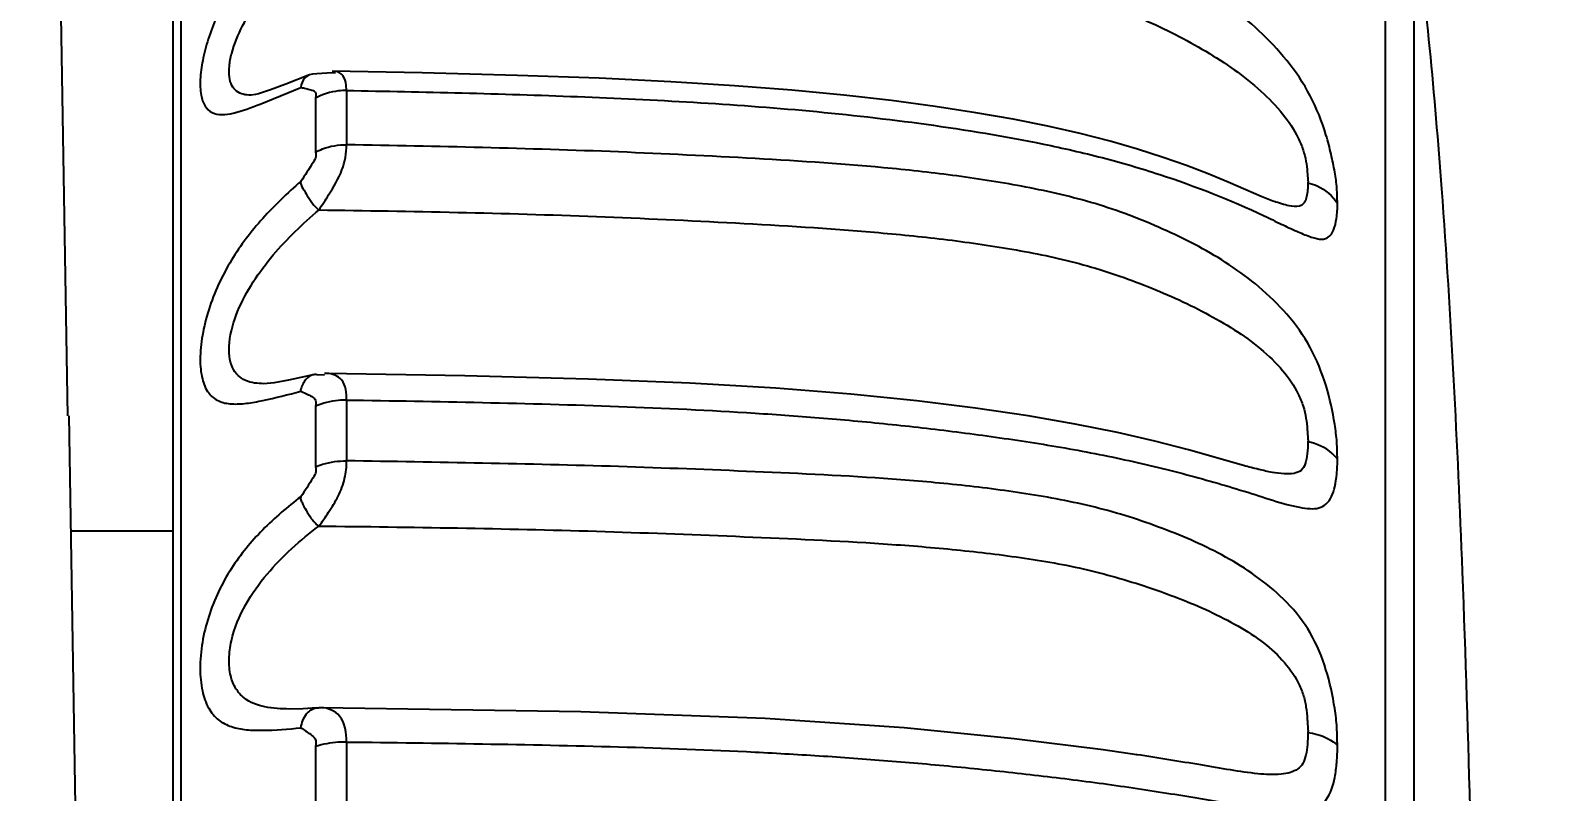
# Model space of a CAD drawing. Header units: millimetres. Extents: x 7426 to 8300, y 123 to 421.
# Drawn here: x 8018.416 to 8020.738, y 216.956 to 218.113 of the extents above; entities that cross this region are included whole.
import ezdxf

# ---------------------------------------------------------------- set-up
doc = ezdxf.new("R2010")
doc.units = ezdxf.units.MM
doc.layers.add('20_ALL_FEATURES', color=7, linetype='Continuous')
doc.layers.add('多重引线', color=7, linetype='Continuous')
doc.styles.add('微软雅黑', font='msyh.ttc')
doc.dimstyles.new('尺寸标注_1_4比例', dxfattribs={"dimtxt": 2.1, "dimasz": 1.7, "dimexe": 0.5, "dimexo": 0.4, "dimgap": 0.5, "dimtad": 1, "dimdec": 1, "dimlfac": 4, "dimdsep": 46, "dimtxsty": '微软雅黑', "dimcen": 0.09, "dimadec": 0, "dimazin": 0, "dimtp": 0.01, "dimtm": 0.01, "dimtfac": 1, "dimtdec": 1, "dimtofl": 0, "dimtmove": 0, "dimatfit": 3, "dimfxl": 1, "dimtolj": 1, "dimarcsym": 0})

# ---------------------------------------------------------------- blocks, each defined once
blk = doc.blocks.new('*D892')
at = {"layer": 'Defpoints', "color": 0}
for p in [(8005.9013, 222.373), (8005.9013, 211.5275), (8034.5959, 211.5275)]:
    blk.add_point(p, dxfattribs=at)
at = {"layer": '多重引线', "color": 0, "lineweight": -2}
for p, q in [((8006.3013, 222.373), (8035.0959, 222.373)), ((8034.5959, 220.673), (8034.5959, 213.2275)), ((8006.3013, 211.5275), (8035.0959, 211.5275))]:
    blk.add_line(p, q, dxfattribs=at)
at = {"layer": '多重引线', "color": 0}
for points in [[(8034.8793, 220.673), (8034.3126, 220.673), (8034.5959, 222.373)], [(8034.3126, 213.2275), (8034.8793, 213.2275), (8034.5959, 211.5275)]]:
    blk.add_solid(points, dxfattribs=at)
at = {"layer": '多重引线', "color": 0, "insert": (8033.0107, 216.9502), "char_height": 2.1, "attachment_point": 5, "rotation": 90, "style": '微软雅黑'}
blk.add_mtext('\\A1;43.4', dxfattribs=at)

msp = doc.modelspace()

# ---------------------------------------------------------------- linework, layer by layer
at = {"layer": '20_ALL_FEATURES', "color": 7, "linetype": 'Continuous'}
for p, q in [((8018.6438, 219.0067), (8018.6441, 212.0882)), ((8018.6318, 218.9546), (8018.6318, 212.1403)), ((8020.4735, 218.5587), (8020.4735, 212.5362)), ((8018.4721, 217.5272), (8018.457, 218.4224)), ((8020.5171, 218.2985), (8020.5171, 212.7963)), ((8018.8441, 218.0466), (8018.8394, 218.0456)), ((8018.8787, 218.0486), (8018.8659, 218.0479)), ((8019.0104, 218.0486), (8018.8739, 218.0511)), ((8018.7646, 218.0011), (8018.8262, 218.0263)), ((8018.8957, 218.0216), (8018.8952, 218.0297)), ((8018.8957, 218.0216), (8018.8957, 217.9392)), ((8018.75, 218.0145), (8018.7499, 218.0145)), ((8018.8485, 218.0099), (8018.8485, 217.9278)), ((8020.3073, 217.8521), (8020.3064, 217.8524)), ((8018.8621, 217.5887), (8018.8504, 217.5897)), ((8018.8658, 217.5915), (8018.8622, 217.5913)), ((8018.77, 217.576), (8018.7698, 217.576)), ((8018.8485, 217.5416), (8018.8485, 217.4496)), ((8018.8957, 217.5511), (8018.8957, 217.4587)), ((8018.4973, 216.1336), (8018.4742, 217.5272)), ((8020.2584, 217.4516), (8020.1746, 217.4754)), ((8020.2584, 217.4516), (8020.258, 217.4518)), ((8018.6318, 217.3517), (8018.4756, 217.3517)), ((8018.809, 217.0815), (8018.8089, 217.0815)), ((8018.8503, 217.0832), (8018.8535, 217.0833)), ((8018.8575, 217.0835), (8018.8535, 217.0833)), ((8018.8485, 217.0243), (8018.8485, 216.9246)), ((8018.8957, 217.0313), (8018.8957, 216.9311)), ((8020.0962, 217.012), (8020.0949, 217.0122))]:
    msp.add_line(p, q, dxfattribs=at)
for points in [[(8018.8394, 218.0456), (8018.8032, 218.0314), (8018.7802, 218.0227), (8018.7616, 218.0167), (8018.7575, 218.0157)], [(8018.8659, 218.0479), (8018.8506, 218.0469), (8018.8441, 218.0466)], [(8020.3064, 217.8524), (8020.303, 217.8536), (8020.2852, 217.8607), (8020.2619, 217.8708), (8020.2347, 217.8825), (8020.2047, 217.8948), (8020.1718, 217.9074), (8020.136, 217.92), (8020.0973, 217.9325), (8020.0555, 217.9446), (8020.0101, 217.9563), (8019.9611, 217.9674), (8019.9083, 217.9779), (8019.8514, 217.9879), (8019.7899, 217.9974), (8019.7234, 218.0063), (8019.6511, 218.0145), (8019.572, 218.0221), (8019.485, 218.0289), (8019.3883, 218.035), (8019.2794, 218.0402), (8019.1552, 218.0447), (8019.0104, 218.0486)], [(8018.7575, 218.0157), (8018.7506, 218.0145), (8018.75, 218.0145)], [(8018.8444, 217.5894), (8018.8333, 217.5868), (8018.8074, 217.5811), (8018.7854, 217.5772), (8018.77, 217.576)], [(8020.1746, 217.4754), (8020.1236, 217.4886), (8020.0667, 217.5018), (8020.0027, 217.5146), (8019.9309, 217.5269), (8019.851, 217.5386), (8019.7619, 217.5497), (8019.6617, 217.5599), (8019.548, 217.569), (8019.4169, 217.5768), (8019.2627, 217.583), (8019.0753, 217.588), (8018.8658, 217.5915)], [(8018.8504, 217.0833), (8018.8295, 217.082), (8018.8091, 217.0815)], [(8020.0962, 217.012), (8020.045, 217.0194), (8019.9099, 217.0361), (8019.7425, 217.0527), (8019.5315, 217.0671), (8019.2513, 217.0774), (8018.8575, 217.0835)]]:
    msp.add_lwpolyline(points, dxfattribs=at)
msp.add_arc((8018.8481, 217.5735), 0.0163, 103.3886, 112.2691, dxfattribs=at)
for points, knots in [([(8020.4009, 217.85), (8020.4007, 217.8576), (8020.4005, 217.8736), (8020.397, 217.8986), (8020.3914, 217.9257), (8020.381, 217.9651), (8020.3617, 218.0148), (8020.3258, 218.0677), (8020.2834, 218.1125), (8020.2237, 218.1618), (8020.1424, 218.2094), (8020.041, 218.2546), (8019.9352, 218.2832), (8019.8298, 218.3034), (8019.6904, 218.3224), (8019.5167, 218.3364), (8019.2405, 218.3525), (8019.0335, 218.3581), (8018.8957, 218.3608)], [0, 0, 0, 0, 0.013232, 0.027688, 0.043683, 0.061262, 0.098411, 0.135397, 0.171336, 0.205113, 0.26938, 0.33403, 0.397093, 0.458958, 0.52007, 0.640959, 0.761033, 1, 1, 1, 1]), ([(8018.8261, 218.305), (8018.8083, 218.2884), (8018.7747, 218.2541), (8018.7307, 218.1969), (8018.7019, 218.1445), (8018.685, 218.1005), (8018.6767, 218.0688), (8018.6727, 218.0402), (8018.6735, 218.0165), (8018.679, 217.9981), (8018.691, 217.9866), (8018.7071, 217.9842), (8018.7321, 217.9883), (8018.7512, 217.9958), (8018.7646, 218.0011)], [0, 0, 0, 0, 0.163937, 0.32206, 0.484324, 0.563876, 0.638587, 0.704287, 0.757271, 0.797724, 0.830044, 0.863164, 0.902634, 1, 1, 1, 1]), ([(8020.6176, 215.5474), (8020.6176, 215.8731), (8020.6144, 216.454), (8020.5963, 217.2291), (8020.5667, 217.8209), (8020.5358, 218.1569), (8020.5171, 218.2985)], [0, 0, 0, 0, 0.354691, 0.632751, 0.844411, 1, 1, 1, 1]), ([(8018.7499, 218.0145), (8018.7425, 218.0145), (8018.7304, 218.0169), (8018.7203, 218.0295), (8018.7169, 218.0431), (8018.7171, 218.0598), (8018.7224, 218.0865), (8018.737, 218.1212), (8018.7611, 218.1609), (8018.7985, 218.2103), (8018.831, 218.2434), (8018.8534, 218.2641)], [0, 0, 0, 0, 0.070391, 0.106145, 0.148859, 0.201845, 0.26473, 0.408291, 0.558783, 0.707764, 1, 1, 1, 1]), ([(8018.8534, 218.2641), (8018.9941, 218.262), (8019.2053, 218.257), (8019.4515, 218.2433), (8019.5923, 218.2331), (8019.6977, 218.2237), (8019.8026, 218.2111), (8019.9066, 218.1934), (8020.0093, 218.169), (8020.0915, 218.1375), (8020.1549, 218.1071), (8020.2159, 218.0738), (8020.2722, 218.0347), (8020.3179, 217.9881), (8020.3385, 217.9568), (8020.3491, 217.932), (8020.3534, 217.9145), (8020.355, 217.9004), (8020.3555, 217.8895), (8020.3565, 217.8841), (8020.3562, 217.8814)], [0, 0, 0, 0, 0.257732, 0.386959, 0.451686, 0.516307, 0.580781, 0.645153, 0.709477, 0.773765, 0.805995, 0.838149, 0.901158, 0.930582, 0.957291, 0.969206, 0.979929, 0.99005, 0.995157, 1, 1, 1, 1]), ([(8018.8359, 218.0436), (8018.8346, 218.0427), (8018.8295, 218.0382), (8018.8266, 218.0314), (8018.8262, 218.0263)], [0, 0, 0, 0, 0.237126, 1, 1, 1, 1]), ([(8018.8952, 218.0297), (8018.8946, 218.0348), (8018.8923, 218.0449), (8018.883, 218.0499), (8018.8787, 218.0507)], [0, 0, 0, 0, 0.542719, 1, 1, 1, 1]), ([(8018.8262, 218.0263), (8018.8287, 218.0258), (8018.8338, 218.0248), (8018.8408, 218.0228), (8018.8499, 218.0202), (8018.8493, 218.013), (8018.8485, 218.0099)], [0, 0, 0, 0, 0.238067, 0.476158, 0.707792, 1, 1, 1, 1]), ([(8018.8957, 218.0216), (8018.8915, 218.0217), (8018.8752, 218.0208), (8018.8589, 218.0161), (8018.8485, 218.0099)], [0, 0, 0, 0, 0.257857, 1, 1, 1, 1]), ([(8018.8957, 218.0216), (8019.0127, 218.0197), (8019.2473, 218.014), (8019.5412, 217.9982), (8019.7772, 217.9717), (8019.9255, 217.9473), (8020.0437, 217.9206), (8020.1567, 217.8873), (8020.2383, 217.8555), (8020.2897, 217.831)], [0, 0, 0, 0, 0.247771, 0.496983, 0.622995, 0.750661, 0.81519, 0.879481, 1, 1, 1, 1]), ([(8018.8485, 217.9278), (8018.8487, 217.9267), (8018.8493, 217.9246), (8018.8489, 217.9189), (8018.8402, 217.9051), (8018.8325, 217.8929), (8018.8261, 217.8834)], [0, 0, 0, 0, 0.062663, 0.132849, 0.323655, 1, 1, 1, 1]), ([(8018.8485, 217.9279), (8018.8519, 217.9298), (8018.8667, 217.9366), (8018.8833, 217.9394), (8018.8957, 217.9392)], [0, 0, 0, 0, 0.23588, 1, 1, 1, 1]), ([(8018.8534, 217.84), (8018.8587, 217.8475), (8018.8711, 217.8674), (8018.8905, 217.8986), (8018.8957, 217.9263), (8018.8957, 217.9392)], [0, 0, 0, 0, 0.249904, 0.645031, 1, 1, 1, 1]), ([(8020.4009, 217.4614), (8020.4007, 217.47), (8020.4005, 217.4876), (8020.3957, 217.525), (8020.3848, 217.574), (8020.3621, 217.6319), (8020.3259, 217.6822), (8020.2833, 217.7233), (8020.2233, 217.7679), (8020.1419, 217.8103), (8020.0405, 217.85), (8019.935, 217.8746), (8019.8297, 217.8916), (8019.6903, 217.9075), (8019.5167, 217.9186), (8019.2404, 217.9322), (8019.0335, 217.9368), (8018.8957, 217.9392)], [0, 0, 0, 0, 0.014872, 0.030705, 0.0656, 0.10234, 0.138089, 0.172652, 0.205309, 0.268106, 0.33192, 0.394711, 0.456579, 0.517829, 0.639186, 0.759822, 1, 1, 1, 1]), ([(8018.8261, 217.8834), (8018.8057, 217.8658), (8018.767, 217.8289), (8018.7177, 217.7642), (8018.6888, 217.7024), (8018.676, 217.6506), (8018.6722, 217.6151), (8018.6748, 217.5852), (8018.6838, 217.5619), (8018.7009, 217.5481), (8018.7217, 217.5444), (8018.7443, 217.5458), (8018.7796, 217.5525), (8018.8069, 217.5595), (8018.8262, 217.5644)], [0, 0, 0, 0, 0.155306, 0.307871, 0.467386, 0.54506, 0.614976, 0.672514, 0.717559, 0.754847, 0.793296, 0.836815, 0.885443, 1, 1, 1, 1]), ([(8018.8261, 217.8834), (8018.8248, 217.8799), (8018.8301, 217.8719), (8018.8359, 217.8615), (8018.8436, 217.8499), (8018.8498, 217.8428), (8018.8534, 217.84)], [0, 0, 0, 0, 0.211671, 0.461957, 0.73441, 1, 1, 1, 1]), ([(8020.3562, 217.8814), (8020.3563, 217.8776), (8020.3556, 217.8704), (8020.3544, 217.8606), (8020.352, 217.8526), (8020.3448, 217.8445), (8020.3273, 217.8457), (8020.315, 217.8496), (8020.3073, 217.8521)], [0, 0, 0, 0, 0.149829, 0.281056, 0.387664, 0.474153, 0.679922, 1, 1, 1, 1]), ([(8020.3562, 217.8814), (8020.3609, 217.8802), (8020.3783, 217.8742), (8020.3939, 217.8616), (8020.4009, 217.85)], [0, 0, 0, 0, 0.263677, 1, 1, 1, 1]), ([(8018.7698, 217.576), (8018.7604, 217.576), (8018.746, 217.5776), (8018.7298, 217.5881), (8018.7211, 217.6011), (8018.7168, 217.6186), (8018.7172, 217.6479), (8018.7337, 217.7035), (8018.7809, 217.7729), (8018.8288, 217.819), (8018.8534, 217.84)], [0, 0, 0, 0, 0.082432, 0.122018, 0.165057, 0.215966, 0.276854, 0.419938, 0.716364, 1, 1, 1, 1]), ([(8018.8534, 217.8401), (8018.9941, 217.8383), (8019.2053, 217.8341), (8019.4867, 217.8207), (8019.6625, 217.8101), (8019.8025, 217.7963), (8019.9064, 217.7814), (8020.0089, 217.7608), (8020.1075, 217.7275), (8020.2008, 217.6858), (8020.2721, 217.6417), (8020.3181, 217.598), (8020.3388, 217.5675), (8020.3492, 217.5424), (8020.3535, 217.524), (8020.355, 217.5087), (8020.3556, 217.4967), (8020.3565, 217.4906), (8020.3562, 217.4876)], [0, 0, 0, 0, 0.258795, 0.388508, 0.51825, 0.58284, 0.647208, 0.711302, 0.774919, 0.838063, 0.899314, 0.927899, 0.954237, 0.96637, 0.97772, 0.988836, 0.99453, 1, 1, 1, 1]), ([(8020.2897, 217.831), (8020.2983, 217.8269), (8020.3146, 217.819), (8020.3377, 217.8082), (8020.355, 217.8009), (8020.3671, 217.797), (8020.3745, 217.7954), (8020.3812, 217.7957), (8020.3894, 217.7995), (8020.3967, 217.8106), (8020.3999, 217.8287), (8020.4012, 217.8423), (8020.4009, 217.85)], [0, 0, 0, 0, 0.179132, 0.341726, 0.477763, 0.532976, 0.579316, 0.619221, 0.6576, 0.743354, 0.856233, 1, 1, 1, 1]), ([(8018.842, 217.5886), (8018.8378, 217.5869), (8018.8323, 217.5814), (8018.8281, 217.5736), (8018.8262, 217.5686), (8018.8255, 217.5656), (8018.8262, 217.5644)], [0, 0, 0, 0, 0.450839, 0.725711, 0.870596, 1, 1, 1, 1]), ([(8018.8957, 217.5511), (8018.8955, 217.5616), (8018.8942, 217.583), (8018.8739, 217.5914), (8018.8658, 217.5915)], [0, 0, 0, 0, 0.56475, 1, 1, 1, 1]), ([(8018.8262, 217.5644), (8018.83, 217.5628), (8018.8362, 217.56), (8018.8441, 217.5561), (8018.8503, 217.5504), (8018.8489, 217.5446), (8018.8485, 217.5416)], [0, 0, 0, 0, 0.352189, 0.563563, 0.747411, 1, 1, 1, 1]), ([(8018.8957, 217.5511), (8018.8915, 217.5512), (8018.8754, 217.5505), (8018.8593, 217.5468), (8018.8485, 217.5416)], [0, 0, 0, 0, 0.261358, 1, 1, 1, 1]), ([(8018.8957, 217.5511), (8018.9645, 217.5502), (8019.1022, 217.5477), (8019.3091, 217.5421), (8019.4818, 217.534), (8019.6203, 217.524), (8019.7247, 217.5144), (8019.8294, 217.5023), (8019.9343, 217.4875), (8020.0388, 217.4695), (8020.1239, 217.4503), (8020.1895, 217.4331), (8020.2362, 217.4198), (8020.2807, 217.4059), (8020.3159, 217.3944), (8020.3421, 217.388), (8020.3583, 217.3857), (8020.3725, 217.386), (8020.3894, 217.395), (8020.3972, 217.4161), (8020.4, 217.4396), (8020.4011, 217.4539), (8020.4009, 217.4614)], [0, 0, 0, 0, 0.130919, 0.262122, 0.393774, 0.459905, 0.526363, 0.593209, 0.660477, 0.728048, 0.794756, 0.826545, 0.857118, 0.887028, 0.915318, 0.927641, 0.938122, 0.946573, 0.954135, 0.973059, 0.985614, 1, 1, 1, 1]), ([(8020.3562, 217.4876), (8020.3563, 217.4815), (8020.3552, 217.4702), (8020.3532, 217.4552), (8020.3466, 217.4432), (8020.3339, 217.4387), (8020.319, 217.4386), (8020.301, 217.4411), (8020.2805, 217.4457), (8020.266, 217.4496), (8020.2584, 217.4516)], [0, 0, 0, 0, 0.136013, 0.250602, 0.336913, 0.422537, 0.532508, 0.667548, 0.824843, 1, 1, 1, 1]), ([(8020.4009, 217.4614), (8020.3986, 217.4646), (8020.3866, 217.4775), (8020.3695, 217.4848), (8020.3562, 217.4876)], [0, 0, 0, 0, 0.222671, 1, 1, 1, 1]), ([(8018.8485, 217.4496), (8018.8487, 217.4484), (8018.8493, 217.4459), (8018.849, 217.4399), (8018.8404, 217.4258), (8018.8325, 217.4137), (8018.8261, 217.4042)], [0, 0, 0, 0, 0.070908, 0.147128, 0.338168, 1, 1, 1, 1]), ([(8018.8485, 217.4496), (8018.8519, 217.4512), (8018.8671, 217.4567), (8018.8834, 217.4588), (8018.8957, 217.4587)], [0, 0, 0, 0, 0.230828, 1, 1, 1, 1]), ([(8018.8534, 217.3595), (8018.8588, 217.3663), (8018.8689, 217.3812), (8018.8836, 217.4047), (8018.8938, 217.4311), (8018.8957, 217.4498), (8018.8957, 217.4587)], [0, 0, 0, 0, 0.235328, 0.492534, 0.754921, 1, 1, 1, 1]), ([(8020.4009, 217.0258), (8020.4007, 217.035), (8020.4005, 217.0539), (8020.3959, 217.0927), (8020.3852, 217.1418), (8020.3624, 217.1978), (8020.3259, 217.2442), (8020.283, 217.2806), (8020.2228, 217.3194), (8020.1413, 217.3554), (8020.04, 217.3887), (8019.9348, 217.4087), (8019.8296, 217.4222), (8019.6902, 217.4344), (8019.5166, 217.4424), (8019.3091, 217.4505), (8019.1023, 217.4554), (8018.9645, 217.4577), (8018.8957, 217.4587)], [0, 0, 0, 0, 0.016219, 0.033117, 0.068666, 0.104345, 0.138415, 0.171379, 0.202835, 0.264208, 0.327353, 0.390097, 0.452204, 0.513827, 0.636108, 0.757745, 0.878985, 1, 1, 1, 1]), ([(8018.8261, 217.4042), (8018.8058, 217.3887), (8018.7671, 217.3557), (8018.717, 217.2954), (8018.6829, 217.2234), (8018.6711, 217.1582), (8018.675, 217.1108), (8018.6839, 217.0833), (8018.7, 217.0639), (8018.7208, 217.0536), (8018.744, 217.0494), (8018.7793, 217.0487), (8018.8069, 217.051), (8018.8262, 217.0529)], [0, 0, 0, 0, 0.145723, 0.288944, 0.442861, 0.594909, 0.659383, 0.712804, 0.757026, 0.798766, 0.842558, 0.889867, 1, 1, 1, 1]), ([(8018.8261, 217.4042), (8018.8254, 217.4023), (8018.8266, 217.3979), (8018.8304, 217.3903), (8018.8381, 217.3766), (8018.8459, 217.3646), (8018.8534, 217.3595)], [0, 0, 0, 0, 0.115027, 0.231178, 0.486997, 1, 1, 1, 1]), ([(8018.8089, 217.0815), (8018.7964, 217.0816), (8018.7724, 217.0827), (8018.7428, 217.0935), (8018.7261, 217.1126), (8018.7182, 217.1331), (8018.7163, 217.1582), (8018.7212, 217.1956), (8018.7401, 217.2407), (8018.7733, 217.2869), (8018.8116, 217.3261), (8018.8393, 217.3488), (8018.8534, 217.3595)], [0, 0, 0, 0, 0.096164, 0.18557, 0.2331, 0.287847, 0.352465, 0.42535, 0.577813, 0.723719, 0.862958, 1, 1, 1, 1]), ([(8018.8534, 217.3596), (8018.9941, 217.3581), (8019.2052, 217.3549), (8019.4866, 217.3442), (8019.6624, 217.3365), (8019.8024, 217.3261), (8019.9062, 217.3144), (8020.0085, 217.298), (8020.107, 217.2701), (8020.1856, 217.2407), (8020.2445, 217.2116), (8020.2958, 217.1797), (8020.3333, 217.1421), (8020.3493, 217.1037), (8020.3535, 217.0848), (8020.355, 217.0687), (8020.3556, 217.0558), (8020.3565, 217.0492), (8020.3562, 217.046)], [0, 0, 0, 0, 0.26048, 0.390997, 0.521468, 0.586346, 0.650881, 0.714912, 0.777977, 0.839961, 0.870159, 0.899392, 0.952112, 0.964236, 0.975981, 0.987857, 0.994019, 1, 1, 1, 1]), ([(8018.8262, 217.0529), (8018.8276, 217.0604), (8018.8317, 217.074), (8018.8444, 217.0826), (8018.8503, 217.0832)], [0, 0, 0, 0, 0.560898, 1, 1, 1, 1]), ([(8018.8957, 217.0313), (8018.8954, 217.0449), (8018.8927, 217.0716), (8018.8676, 217.0835), (8018.8575, 217.0835)], [0, 0, 0, 0, 0.574107, 1, 1, 1, 1]), ([(8018.8262, 217.0529), (8018.8287, 217.0513), (8018.8338, 217.048), (8018.8411, 217.0427), (8018.8498, 217.0363), (8018.8494, 217.0281), (8018.8485, 217.0243)], [0, 0, 0, 0, 0.22848, 0.460381, 0.699732, 1, 1, 1, 1]), ([(8020.3562, 217.046), (8020.3563, 217.0399), (8020.3554, 217.0283), (8020.3536, 217.0124), (8020.3495, 216.9989), (8020.3408, 216.9895), (8020.3289, 216.9844), (8020.3085, 216.9809), (8020.2777, 216.9828), (8020.2372, 216.989), (8020.176, 216.9993), (8020.1285, 217.0072), (8020.0962, 217.012)], [0, 0, 0, 0, 0.05933, 0.113147, 0.156691, 0.193521, 0.233841, 0.280735, 0.394811, 0.531241, 0.680766, 1, 1, 1, 1]), ([(8020.3562, 217.046), (8020.3608, 217.0452), (8020.3768, 217.0417), (8020.3929, 217.0344), (8020.4009, 217.0258)], [0, 0, 0, 0, 0.285635, 1, 1, 1, 1]), ([(8018.8957, 217.0313), (8018.8915, 217.0313), (8018.8756, 217.0308), (8018.8596, 217.0282), (8018.8485, 217.0243)], [0, 0, 0, 0, 0.26358, 1, 1, 1, 1]), ([(8018.8957, 217.0313), (8018.9645, 217.0307), (8019.1022, 217.0287), (8019.3091, 217.0246), (8019.4818, 217.0183), (8019.6203, 217.0103), (8019.7246, 217.0027), (8019.8293, 216.9933), (8019.9342, 216.9822), (8020.0384, 216.9695), (8020.1237, 216.9568), (8020.1894, 216.946), (8020.236, 216.9381), (8020.2806, 216.9304), (8020.3161, 216.9249), (8020.3423, 216.9243), (8020.3589, 216.9264), (8020.3733, 216.9322), (8020.3892, 216.9481), (8020.3971, 216.9729), (8020.4, 217.0011), (8020.4011, 217.0173), (8020.4009, 217.0258)], [0, 0, 0, 0, 0.130259, 0.260786, 0.391722, 0.457459, 0.523481, 0.589818, 0.656458, 0.723185, 0.788652, 0.819659, 0.849322, 0.878144, 0.905285, 0.917224, 0.927682, 0.936828, 0.946053, 0.969401, 0.98397, 1, 1, 1, 1])]:
    msp.add_open_spline(points, degree=3, knots=knots, dxfattribs=at)
for points in [[(8018.8395, 218.0456), (8018.8382, 218.0451), (8018.837, 218.0444), (8018.8359, 218.0436)], [(8018.8504, 217.5897), (8018.8484, 217.5899), (8018.8463, 217.5898), (8018.8444, 217.5894)]]:
    msp.add_open_spline(points, degree=3, dxfattribs=at)

# ---------------------------------------------------------------- dimensions: what is measured, and where the dimension line sits
at = {"layer": '多重引线', "color": 3}
dim = msp.add_linear_dim(base=(8034.5959, 211.5275), p1=(8005.9013, 222.373), p2=(8005.9013, 211.5275), angle=90, dimstyle='尺寸标注_1_4比例', dxfattribs=at)
dim.commit()
dim.dimension.update_dxf_attribs({"geometry": '*D892', "text_midpoint": (8034.5959, 216.9502), "dimtype": 160})

doc.saveas('drawing.dxf')
